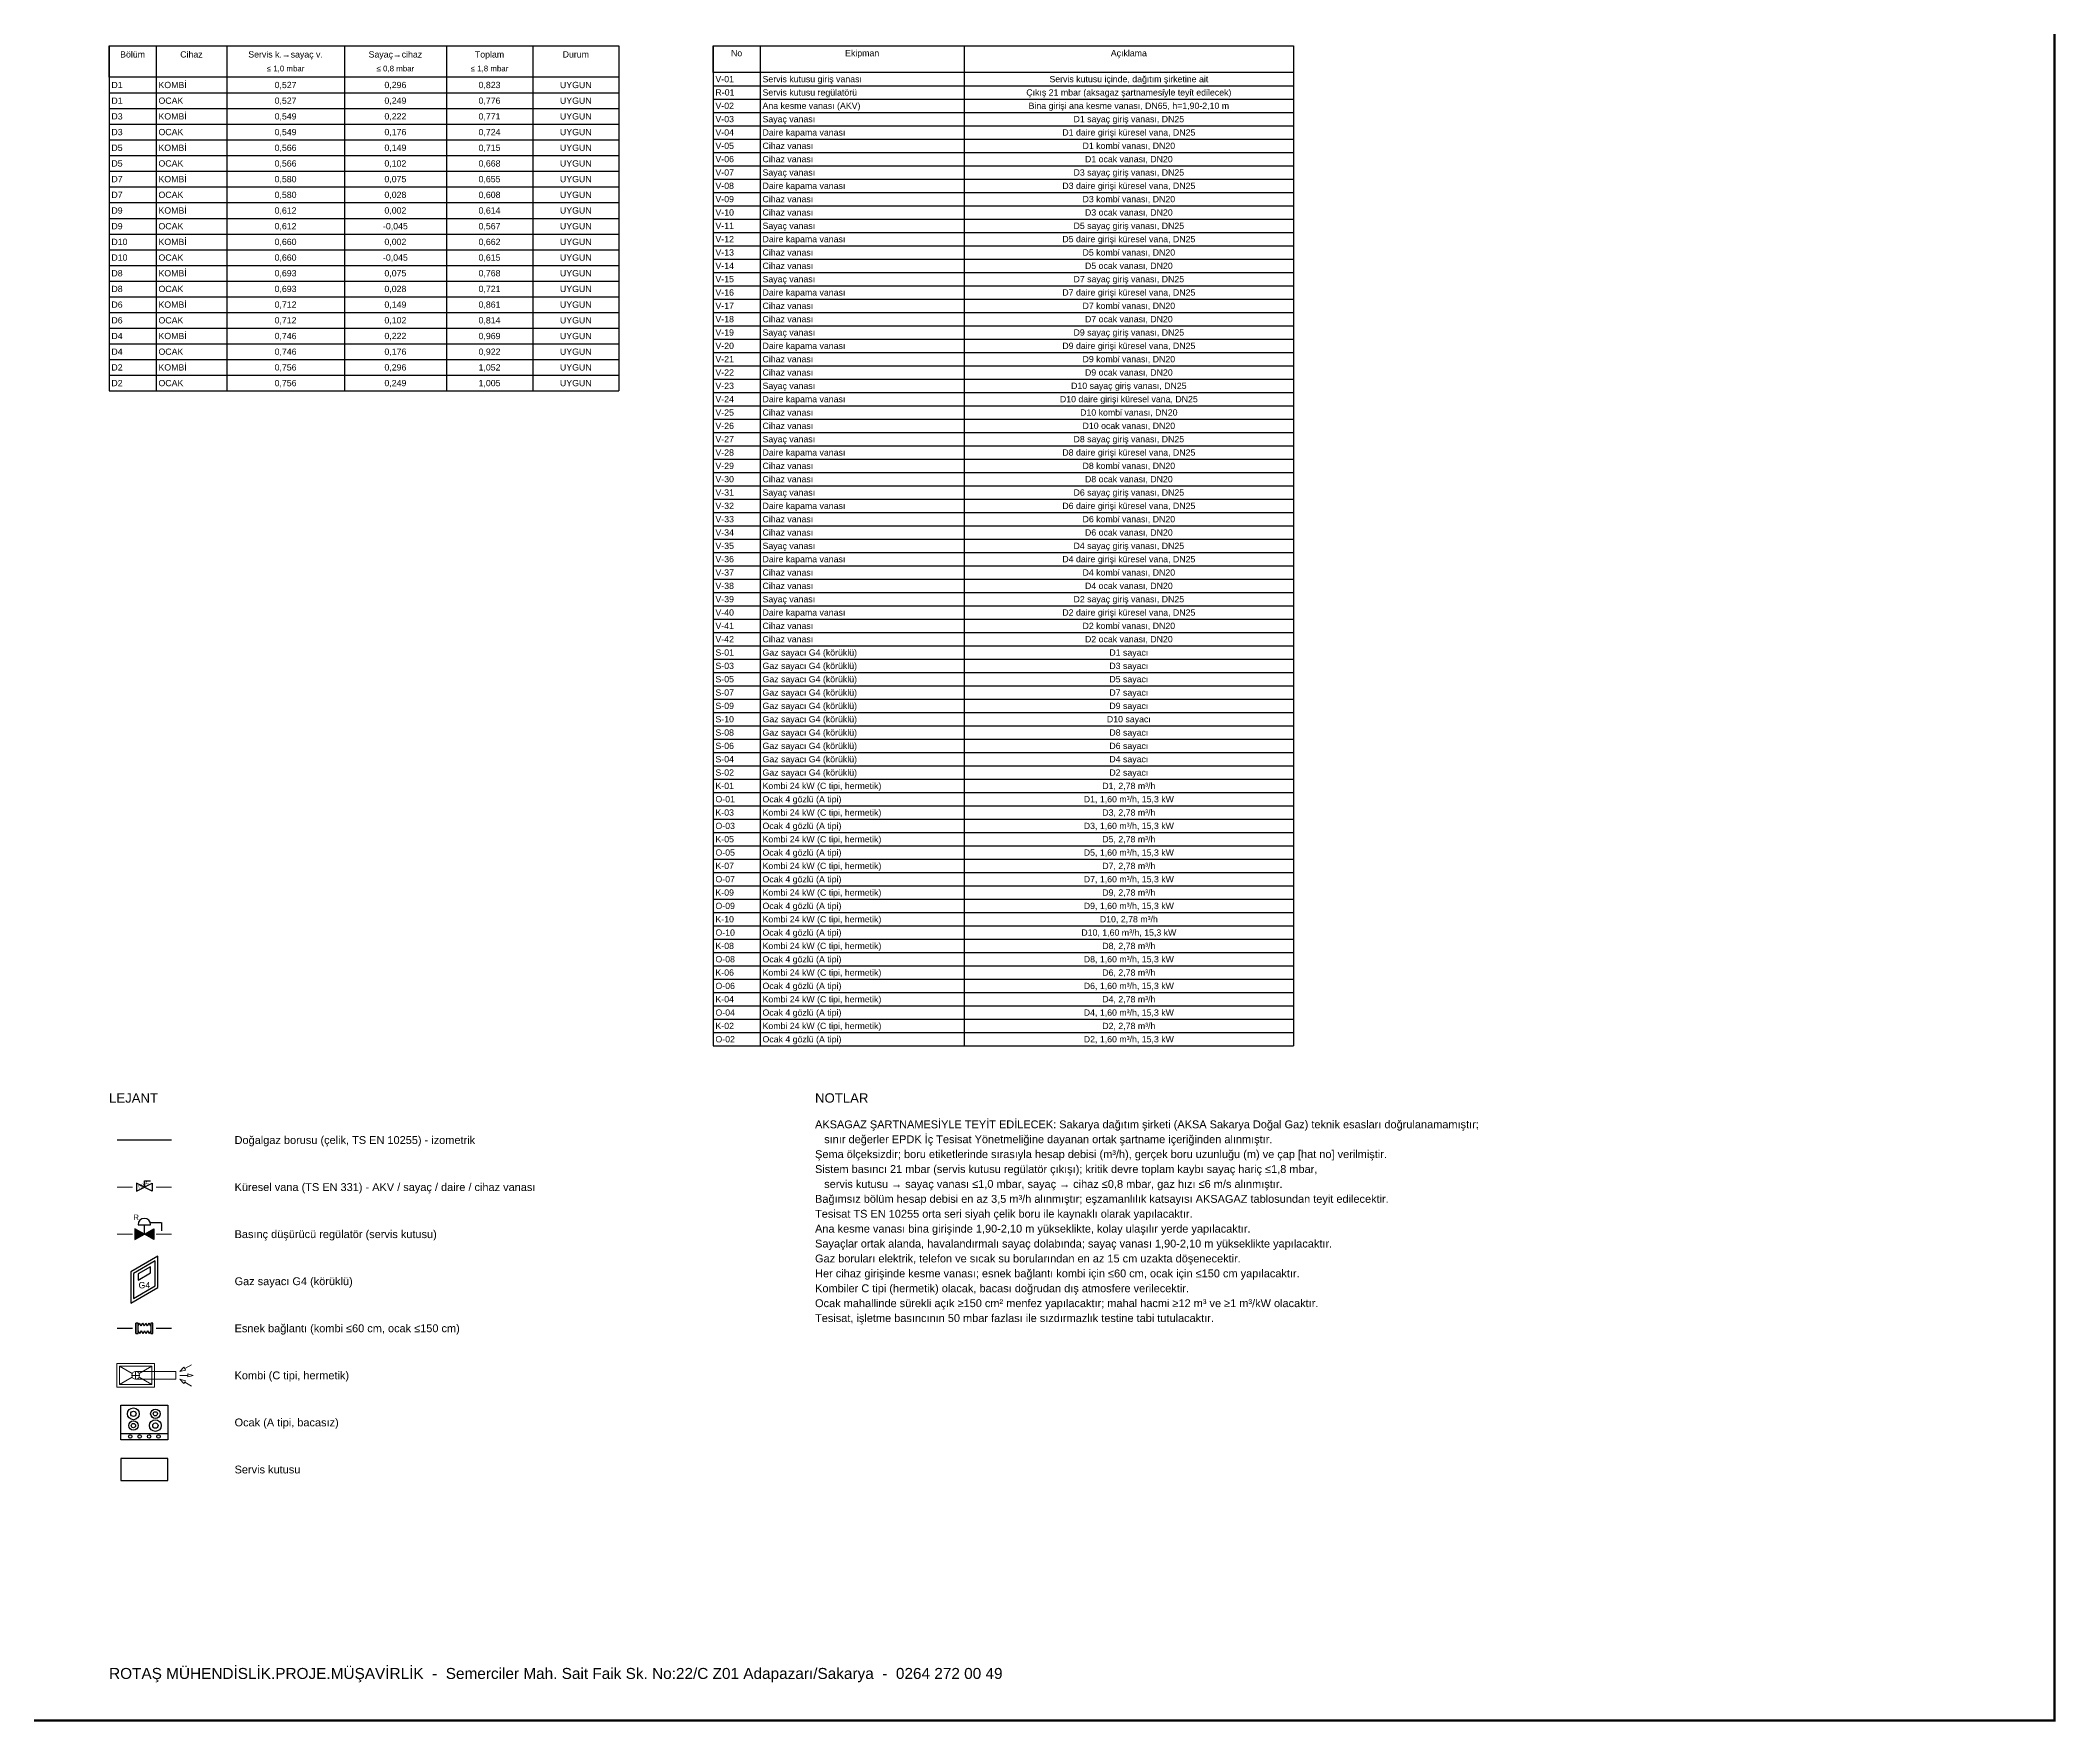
# Model space of a CAD drawing. Header units: centimetres. Extents: x -915 to 4315, y -959 to 2489.
# Drawn here: x 1746 to 4315, y -959 to 1184 of the extents above; entities that cross this region are included whole.
import ezdxf
from ezdxf.enums import TextEntityAlignment as Align

# ---------------------------------------------------------------- set-up
doc = ezdxf.new("R2010")
doc.units = ezdxf.units.CM
doc.linetypes.add('DASHED', pattern=[1.524, 1.27, -0.254])
for name, color, linetype in [('MTY-TEFRIS', 15, 'Continuous'), ('MTY-VANA', 1, 'Continuous'), ('ROTAS-DOGALGAZ-BORU', 2, 'Continuous'), ('ROTAS-DOGALGAZ-CIHAZ', 6, 'Continuous'), ('ROTAS-DOGALGAZ-NOT', 1, 'Continuous'), ('ROTAS-DOGALGAZ-PAFTA', 7, 'Continuous'), ('ROTAS-DOGALGAZ-REGULATOR', 1, 'Continuous'), ('ROTAS-DOGALGAZ-SAYAC', 4, 'Continuous'), ('ROTAS-DOGALGAZ-SERVIS-KUTUSU', 2, 'Continuous'), ('ROTAS-DOGALGAZ-TABLO', 7, 'Continuous'), ('ROTAS-DOGALGAZ-VANA', 1, 'Continuous'), ('ROTAS-DOGALGAZ-YAZI', 7, 'Continuous')]:
    doc.layers.add(name, color=color, linetype=linetype)
doc.styles.add('CAP', font='wturkce.SHX', dxfattribs={"width": 0.65})
doc.styles.add('MTYCAPLT', font='arial.ttf', dxfattribs={"width": 0.65, "height": 1})
doc.styles.add('ROTAS', font='arial.ttf')

# ---------------------------------------------------------------- blocks, each defined once
blk = doc.blocks.new('MTY-KURESEL VANA')
at = {"layer": 'MTY-VANA'}
for p, q in [((0, 0), (0, 8)), ((0, 8), (8, 8))]:
    blk.add_line(p, q, dxfattribs=at)
blk.add_lwpolyline([(-10, 5), (-10, -5), (10, 5), (10, -5), (-10, 5)], dxfattribs=at)
at = {"layer": 'MTY-VANA', "style": 'CAP', "width": 0.65}
blk.add_attdef('CAP', text='', height=5, rotation=26.5651, dxfattribs=at).set_placement((0, 0), align=Align.CENTER)
blk = doc.blocks.new('ROTAS-DG-REGULATOR')
for points in [[(-12, 7), (-12, -7), (0, 0)], [(12, 7), (12, -7), (0, 0)]]:
    blk.add_hatch(color=7).paths.add_polyline_path(points)
for p, q in [((-8, 12), (8, 12)), ((0, 0), (0, 12))]:
    blk.add_line(p, q)
for points in [[(-12, 7), (-12, -7), (0, 0)], [(12, 7), (12, -7), (0, 0)]]:
    blk.add_lwpolyline(points, close=True)
at = {"linetype": 'DASHED', "ltscale": 0.15}
blk.add_lwpolyline([(8, 15), (22, 15), (22, 4)], dxfattribs=at)
blk.add_arc((0, 12), 8, 0, 180)
at = {"style": 'ROTAS'}
blk.add_text('R', height=7, dxfattribs=at).set_placement((-14, 18))
blk = doc.blocks.new('ROTAS-DG-SAYAC')
for points in [[(-17.3, -10), (17.3, 10), (17.3, 50), (-17.3, 30)], [(-13.9, -4), (13.9, 12), (13.9, 44), (-13.9, 28)], [(-7.8, 19.5), (7.8, 28.5), (7.8, 36.5), (-7.8, 27.5)]]:
    blk.add_lwpolyline(points, close=True)
at = {"style": 'ROTAS'}
blk.add_attdef('TIP', text='', height=8, dxfattribs=at).set_placement((0, 13), align=Align.MIDDLE_CENTER)
blk = doc.blocks.new('MTY-ESNEK BAGLANTI')
at = {"layer": 'MTY-VANA'}
for p, q in [((-10.8, -6.7), (-10.8, 6.7)), ((-8.1, 3.1), (-6, 6.7)), ((-4, 3.1), (-6, 6.7)), ((-4, 3.1), (-2, 6.7)), ((0, 3.1), (-2, 6.7)), ((0, 3.1), (2, 6.7)), ((4, 3.1), (2, 6.7)), ((4, 3.1), (6, 6.7)), ((8.1, 3.1), (6, 6.7)), ((-8.1, -3.1), (-6, -6.7)), ((-4, -3.1), (-6, -6.7)), ((-4, -3.1), (-2, -6.7)), ((0, -3.1), (-2, -6.7)), ((0, -3.1), (2, -6.7)), ((4, -3.1), (2, -6.7)), ((4, -3.1), (6, -6.7)), ((8.1, -3.1), (6, -6.7))]:
    blk.add_line(p, q, dxfattribs=at)
for points in [[(-8.1, 6.7), (-10.8, 6.7), (-10.8, -6.7), (-8.1, -6.7)], [(10.8, 6.7), (8.1, 6.7), (8.1, -6.7), (10.8, -6.7)]]:
    blk.add_lwpolyline(points, close=True, dxfattribs=at)
at = {"layer": 'MTY-VANA', "style": 'MTYCAPLT', "width": 0.65}
blk.add_attdef('CAP', text='', height=10, dxfattribs=at).set_placement((0, 0), align=Align.CENTER)
blk = doc.blocks.new('MTY-KOMBİ')
at = {"layer": 'MTY-TEFRIS', "color": 1, "lineweight": 20, "ltscale": 40}
for p, q in [((19.5, 17.5), (3.4, 26.6)), ((44.4, 26.6), (28.2, 17.5)), ((19.5, 12.5), (3.4, 3.4)), ((18.9, 15), (28.9, 15)), ((23.9, 20), (23.9, 10)), ((44.4, 3.4), (28.2, 12.5))]:
    blk.add_line(p, q, dxfattribs=at)
at = {"layer": 'MTY-TEFRIS', "color": 7, "lineweight": 20, "ltscale": 40}
for p, q in [((95, 28.6), (86.4, 23.6)), ((23.9, 20), (75.3, 20)), ((23.9, 10), (75.3, 10)), ((75.3, 20), (75.3, 10)), ((85.4, 25.3), (80.3, 20)), ((87.4, 21.8), (80.3, 20)), ((80.3, 15), (90.3, 15)), ((87.4, 8.2), (80.3, 10)), ((85.4, 4.7), (80.3, 10)), ((86.4, 23.6), (85.4, 25.3)), ((86.4, 6.5), (85.4, 4.7)), ((86.4, 23.6), (87.4, 21.8)), ((86.4, 6.5), (87.4, 8.2)), ((95, 1.4), (86.4, 6.5)), ((90.3, 15), (90.3, 17)), ((90.3, 17), (97.3, 15)), ((90.3, 15), (90.3, 13)), ((90.3, 13), (97.3, 15))]:
    blk.add_line(p, q, dxfattribs=at)
blk.add_lwpolyline([(0, 0), (47.8, 0), (47.8, 30), (0, 30)], close=True, dxfattribs=at)
at = {"layer": 'MTY-TEFRIS', "color": 1, "lineweight": 20, "ltscale": 40}
blk.add_lwpolyline([(3.4, 3.4), (44.4, 3.4), (44.4, 26.6), (3.4, 26.6)], close=True, dxfattribs=at)
at = {"layer": 'MTY-TEFRIS', "color": 7, "lineweight": 20, "ltscale": 40}
blk.add_circle((23.9, 15), 5, dxfattribs=at)
blk = doc.blocks.new('ROTAS-DG-OCAK')
blk.add_line((-30, -36), (30, -36))
blk.add_lwpolyline([(-30, 0), (30, 0), (30, -44), (-30, -44)], close=True)
for centre, radius in [((-14, -11), 7.5), ((-14, -26), 6), ((-14, -11), 3.38), ((-14, -26), 2.7), ((14, -26), 7.5), ((14, -11), 6), ((14, -26), 3.38), ((14, -11), 2.7), ((-18, -40), 2.2), ((-6, -40), 2.2), ((6, -40), 2.2), ((18, -40), 2.2)]:
    blk.add_circle(centre, radius)

msp = doc.modelspace()

# ---------------------------------------------------------------- linework, layer by layer
at = {"layer": 'ROTAS-DOGALGAZ-BORU', "const_width": 1.5}
for points in [[(1843.7, -217.7), (1913.7, -217.7)], [(1843.7, -277.7), (1863.7, -277.7)], [(1893.7, -277.7), (1913.7, -277.7)], [(1843.7, -337.7), (1863.7, -337.7)], [(1893.7, -337.7), (1913.7, -337.7)], [(1843.7, -457.7), (1863.7, -457.7)], [(1893.7, -457.7), (1913.7, -457.7)]]:
    msp.add_lwpolyline(points, dxfattribs=at)
at = {"layer": 'ROTAS-DOGALGAZ-PAFTA', "const_width": 3}
msp.add_lwpolyline([(-913.5, -957.7), (4313.7, -957.7), (4313.7, 2487.3), (-913.5, 2487.3)], close=True, dxfattribs=at)
at = {"layer": 'ROTAS-DOGALGAZ-SERVIS-KUTUSU', "linetype": 'DASHED', "ltscale": 0.6}
msp.add_lwpolyline([(1848.7, -651.7), (1908.7, -651.7), (1908.7, -623.7), (1848.7, -623.7)], close=True, dxfattribs=at)
at = {"layer": 'ROTAS-DOGALGAZ-TABLO'}
for p, q in [((1833.7, 1177.3), (1833.7, 737.3)), ((1893.7, 1177.3), (1893.7, 737.3)), ((1983.7, 1177.3), (1983.7, 737.3)), ((2133.7, 1177.3), (2133.7, 737.3)), ((2263.7, 1177.3), (2263.7, 737.3)), ((2373.7, 1177.3), (2373.7, 737.3)), ((2483.7, 1177.3), (2483.7, 737.3)), ((2603.7, 1177.3), (2603.7, -97.7)), ((2663.7, 1177.3), (2663.7, -97.7)), ((2923.7, 1177.3), (2923.7, -97.7)), ((3343.7, 1177.3), (3343.7, -97.7)), ((1833.7, 1117.3), (2483.7, 1117.3)), ((2603.7, 1126.3), (3343.7, 1126.3)), ((2603.7, 1109.3), (3343.7, 1109.3)), ((1833.7, 1097.3), (2483.7, 1097.3)), ((2603.7, 1092.3), (3343.7, 1092.3)), ((1833.7, 1077.3), (2483.7, 1077.3)), ((1833.7, 1057.3), (2483.7, 1057.3)), ((2603.7, 1075.3), (3343.7, 1075.3)), ((2603.7, 1058.3), (3343.7, 1058.3)), ((1833.7, 1037.3), (2483.7, 1037.3)), ((2603.7, 1041.3), (3343.7, 1041.3)), ((1833.7, 1017.3), (2483.7, 1017.3)), ((2603.7, 1024.3), (3343.7, 1024.3)), ((2603.7, 1007.3), (3343.7, 1007.3)), ((1833.7, 997.3), (2483.7, 997.3)), ((1833.7, 977.3), (2483.7, 977.3)), ((2603.7, 990.3), (3343.7, 990.3)), ((1833.7, 957.3), (2483.7, 957.3)), ((2603.7, 973.3), (3343.7, 973.3)), ((2603.7, 956.3), (3343.7, 956.3)), ((1833.7, 937.3), (2483.7, 937.3)), ((2603.7, 939.3), (3343.7, 939.3)), ((1833.7, 917.3), (2483.7, 917.3)), ((2603.7, 922.3), (3343.7, 922.3)), ((2603.7, 905.3), (3343.7, 905.3)), ((1833.7, 897.3), (2483.7, 897.3)), ((1833.7, 877.3), (2483.7, 877.3)), ((2603.7, 888.3), (3343.7, 888.3)), ((1833.7, 857.3), (2483.7, 857.3)), ((2603.7, 871.3), (3343.7, 871.3)), ((2603.7, 854.3), (3343.7, 854.3)), ((1833.7, 837.3), (2483.7, 837.3)), ((2603.7, 837.3), (3343.7, 837.3)), ((1833.7, 817.3), (2483.7, 817.3)), ((1833.7, 797.3), (2483.7, 797.3)), ((2603.7, 820.3), (3343.7, 820.3)), ((2603.7, 803.3), (3343.7, 803.3)), ((1833.7, 777.3), (2483.7, 777.3)), ((2603.7, 786.3), (3343.7, 786.3)), ((1833.7, 757.3), (2483.7, 757.3)), ((2603.7, 769.3), (3343.7, 769.3)), ((2603.7, 752.3), (3343.7, 752.3)), ((1833.7, 737.3), (2483.7, 737.3)), ((2603.7, 735.3), (3343.7, 735.3)), ((2603.7, 718.3), (3343.7, 718.3)), ((2603.7, 701.3), (3343.7, 701.3)), ((2603.7, 684.3), (3343.7, 684.3)), ((2603.7, 667.3), (3343.7, 667.3)), ((2603.7, 650.3), (3343.7, 650.3)), ((2603.7, 633.3), (3343.7, 633.3)), ((2603.7, 616.3), (3343.7, 616.3)), ((2603.7, 599.3), (3343.7, 599.3)), ((2603.7, 582.3), (3343.7, 582.3)), ((2603.7, 565.3), (3343.7, 565.3)), ((2603.7, 548.3), (3343.7, 548.3)), ((2603.7, 531.3), (3343.7, 531.3)), ((2603.7, 514.3), (3343.7, 514.3)), ((2603.7, 497.3), (3343.7, 497.3)), ((2603.7, 480.3), (3343.7, 480.3)), ((2603.7, 463.3), (3343.7, 463.3)), ((2603.7, 446.3), (3343.7, 446.3)), ((2603.7, 429.3), (3343.7, 429.3)), ((2603.7, 412.3), (3343.7, 412.3)), ((2603.7, 395.3), (3343.7, 395.3)), ((2603.7, 378.3), (3343.7, 378.3)), ((2603.7, 361.3), (3343.7, 361.3)), ((2603.7, 344.3), (3343.7, 344.3)), ((2603.7, 327.3), (3343.7, 327.3)), ((2603.7, 310.3), (3343.7, 310.3)), ((2603.7, 293.3), (3343.7, 293.3)), ((2603.7, 276.3), (3343.7, 276.3)), ((2603.7, 259.3), (3343.7, 259.3)), ((2603.7, 242.3), (3343.7, 242.3)), ((2603.7, 225.3), (3343.7, 225.3)), ((2603.7, 208.3), (3343.7, 208.3)), ((2603.7, 191.3), (3343.7, 191.3)), ((2603.7, 174.3), (3343.7, 174.3)), ((2603.7, 157.3), (3343.7, 157.3)), ((2603.7, 140.3), (3343.7, 140.3)), ((2603.7, 123.3), (3343.7, 123.3)), ((2603.7, 106.3), (3343.7, 106.3)), ((2603.7, 89.3), (3343.7, 89.3)), ((2603.7, 72.3), (3343.7, 72.3)), ((2603.7, 55.3), (3343.7, 55.3)), ((2603.7, 38.3), (3343.7, 38.3)), ((2603.7, 21.3), (3343.7, 21.3)), ((2603.7, 4.3), (3343.7, 4.3)), ((2603.7, -12.7), (3343.7, -12.7)), ((2603.7, -29.7), (3343.7, -29.7)), ((2603.7, -46.7), (3343.7, -46.7)), ((2603.7, -63.7), (3343.7, -63.7)), ((2603.7, -80.7), (3343.7, -80.7)), ((2603.7, -97.7), (3343.7, -97.7))]:
    msp.add_line(p, q, dxfattribs=at)
for points in [[(1833.7, 1177.3), (2483.7, 1177.3), (2483.7, 1137.3), (1833.7, 1137.3)], [(2603.7, 1177.3), (3343.7, 1177.3), (3343.7, 1143.3), (2603.7, 1143.3)]]:
    msp.add_lwpolyline(points, close=True, dxfattribs=at)

# ---------------------------------------------------------------- block references
at = {"layer": 'ROTAS-DOGALGAZ-CIHAZ'}
for name, p in [('MTY-KOMBİ', (1843.7, -532.7)), ('ROTAS-DG-OCAK', (1878.7, -555.7))]:
    msp.add_blockref(name, p, dxfattribs=at)
at = {"layer": 'ROTAS-DOGALGAZ-REGULATOR'}
msp.add_blockref('ROTAS-DG-REGULATOR', (1878.7, -337.7), dxfattribs=at)
at = {"layer": 'ROTAS-DOGALGAZ-SAYAC'}
msp.add_blockref('ROTAS-DG-SAYAC', (1878.7, -415.7), dxfattribs=at).add_auto_attribs({'TIP': 'G4'})
at = {"layer": 'ROTAS-DOGALGAZ-VANA'}
msp.add_blockref('MTY-KURESEL VANA', (1878.7, -277.7), dxfattribs=at).add_auto_attribs({'CAP': 'DN25'})
msp.add_blockref('MTY-ESNEK BAGLANTI', (1878.7, -457.7), dxfattribs=at)

# ---------------------------------------------------------------- texts
at = {"layer": 'ROTAS-DOGALGAZ-NOT', "style": 'ROTAS'}
msp.add_text('NOTLAR', height=12, dxfattribs=at).set_placement((2733.7, -173.7), align=Align.BOTTOM_LEFT)
for s, p in [('AKSAGAZ ŞARTNAMESİYLE TEYİT EDİLECEK: Sakarya dağıtım şirketi (AKSA Sakarya Doğal Gaz) teknik esasları doğrulanamamıştır;', (2733.7, -197.7)), ('Şema ölçeksizdir; boru etiketlerinde sırasıyla hesap debisi (m³/h), gerçek boru uzunluğu (m) ve çap [hat no] verilmiştir.', (2733.7, -235.7)), ('   sınır değerler EPDK İç Tesisat Yönetmeliğine dayanan ortak şartname içeriğinden alınmıştır.', (2733.7, -216.7)), ('Sistem basıncı 21 mbar (servis kutusu regülatör çıkışı); kritik devre toplam kaybı sayaç hariç ≤1,8 mbar,', (2733.7, -254.7)), ('   servis kutusu → sayaç vanası ≤1,0 mbar, sayaç → cihaz ≤0,8 mbar, gaz hızı ≤6 m/s alınmıştır.', (2733.7, -273.7)), ('Tesisat TS EN 10255 orta seri siyah çelik boru ile kaynaklı olarak yapılacaktır.', (2733.7, -311.7)), ('Bağımsız bölüm hesap debisi en az 3,5 m³/h alınmıştır; eşzamanlılık katsayısı AKSAGAZ tablosundan teyit edilecektir.', (2733.7, -292.7)), ('Ana kesme vanası bina girişinde 1,90-2,10 m yükseklikte, kolay ulaşılır yerde yapılacaktır.', (2733.7, -330.7)), ('Sayaçlar ortak alanda, havalandırmalı sayaç dolabında; sayaç vanası 1,90-2,10 m yükseklikte yapılacaktır.', (2733.7, -349.7)), ('Gaz boruları elektrik, telefon ve sıcak su borularından en az 15 cm uzakta döşenecektir.', (2733.7, -368.7)), ('Her cihaz girişinde kesme vanası; esnek bağlantı kombi için ≤60 cm, ocak için ≤150 cm yapılacaktır.', (2733.7, -387.7)), ('Kombiler C tipi (hermetik) olacak, bacası doğrudan dış atmosfere verilecektir.', (2733.7, -406.7)), ('Ocak mahallinde sürekli açık ≥150 cm² menfez yapılacaktır; mahal hacmi ≥12 m³ ve ≥1 m³/kW olacaktır.', (2733.7, -425.7)), ('Tesisat, işletme basıncının 50 mbar fazlası ile sızdırmazlık testine tabi tutulacaktır.', (2733.7, -444.7))]:
    msp.add_text(s, height=10, dxfattribs=at).set_placement(p, align=Align.MIDDLE_LEFT)
at = {"layer": 'ROTAS-DOGALGAZ-TABLO', "style": 'ROTAS'}
for s, height, p in [('Bölüm', 8, (1863.7, 1166.3)), ('Cihaz', 8, (1938.7, 1166.3)), ('Servis k.→sayaç v.', 8, (2058.7, 1166.3)), ('Sayaç→cihaz', 8, (2198.7, 1166.3)), ('Toplam', 8, (2318.7, 1166.3)), ('Durum', 8, (2428.7, 1166.3)), ('No', 8, (2633.7, 1167.9)), ('Ekipman', 8, (2793.7, 1167.9)), ('Açıklama', 8, (3133.7, 1167.9)), ('≤ 1,0 mbar', 7.2, (2058.7, 1148.3)), ('0,527', 8, (2058.7, 1127.3)), ('≤ 0,8 mbar', 7.2, (2198.7, 1148.3)), ('0,296', 8, (2198.7, 1127.3)), ('≤ 1,8 mbar', 7.2, (2318.7, 1148.3)), ('0,823', 8, (2318.7, 1127.3)), ('UYGUN', 8, (2428.7, 1127.3)), ('Servis kutusu içinde, dağıtım şirketine ait', 8, (3133.7, 1134.8)), ('0,527', 8, (2058.7, 1107.3)), ('0,249', 8, (2198.7, 1107.3)), ('0,776', 8, (2318.7, 1107.3)), ('UYGUN', 8, (2428.7, 1107.3)), ('Çıkış 21 mbar (aksagaz şartnamesi̇yle teyi̇t edi̇lecek)', 8, (3133.7, 1117.8)), ('Bina girişi ana kesme vanası, DN65, h=1,90-2,10 m', 8, (3133.7, 1100.8)), ('0,549', 8, (2058.7, 1087.3)), ('0,222', 8, (2198.7, 1087.3)), ('0,771', 8, (2318.7, 1087.3)), ('UYGUN', 8, (2428.7, 1087.3)), ('D1 sayaç giriş vanası, DN25', 8, (3133.7, 1083.8)), ('0,549', 8, (2058.7, 1067.3)), ('0,176', 8, (2198.7, 1067.3)), ('0,724', 8, (2318.7, 1067.3)), ('UYGUN', 8, (2428.7, 1067.3)), ('D1 daire girişi küresel vana, DN25', 8, (3133.7, 1066.8)), ('D1 kombi̇ vanası, DN20', 8, (3133.7, 1049.8)), ('0,566', 8, (2058.7, 1047.3)), ('0,566', 8, (2058.7, 1027.3)), ('0,149', 8, (2198.7, 1047.3)), ('0,102', 8, (2198.7, 1027.3)), ('0,715', 8, (2318.7, 1047.3)), ('0,668', 8, (2318.7, 1027.3)), ('UYGUN', 8, (2428.7, 1047.3)), ('UYGUN', 8, (2428.7, 1027.3)), ('D1 ocak vanası, DN20', 8, (3133.7, 1032.8)), ('0,580', 8, (2058.7, 1007.3)), ('0,075', 8, (2198.7, 1007.3)), ('0,655', 8, (2318.7, 1007.3)), ('UYGUN', 8, (2428.7, 1007.3)), ('D3 daire girişi küresel vana, DN25', 8, (3133.7, 998.8)), ('D3 sayaç giriş vanası, DN25', 8, (3133.7, 1015.8)), ('0,580', 8, (2058.7, 987.3)), ('0,028', 8, (2198.7, 987.3)), ('0,608', 8, (2318.7, 987.3)), ('UYGUN', 8, (2428.7, 987.3)), ('D3 kombi̇ vanası, DN20', 8, (3133.7, 981.8)), ('0,612', 8, (2058.7, 967.3)), ('0,612', 8, (2058.7, 947.3)), ('-0,045', 8, (2198.7, 947.3)), ('0,002', 8, (2198.7, 967.3)), ('0,614', 8, (2318.7, 967.3)), ('0,567', 8, (2318.7, 947.3)), ('UYGUN', 8, (2428.7, 967.3)), ('UYGUN', 8, (2428.7, 947.3)), ('D5 sayaç giriş vanası, DN25', 8, (3133.7, 947.8)), ('D3 ocak vanası, DN20', 8, (3133.7, 964.8)), ('0,660', 8, (2058.7, 927.3)), ('0,002', 8, (2198.7, 927.3)), ('0,662', 8, (2318.7, 927.3)), ('UYGUN', 8, (2428.7, 927.3)), ('D5 daire girişi küresel vana, DN25', 8, (3133.7, 930.8)), ('0,660', 8, (2058.7, 907.3)), ('-0,045', 8, (2198.7, 907.3)), ('0,615', 8, (2318.7, 907.3)), ('UYGUN', 8, (2428.7, 907.3)), ('D5 kombi̇ vanası, DN20', 8, (3133.7, 913.8)), ('D5 ocak vanası, DN20', 8, (3133.7, 896.8)), ('0,693', 8, (2058.7, 887.3)), ('0,075', 8, (2198.7, 887.3)), ('0,768', 8, (2318.7, 887.3)), ('UYGUN', 8, (2428.7, 887.3)), ('D7 sayaç giriş vanası, DN25', 8, (3133.7, 879.8)), ('0,693', 8, (2058.7, 867.3)), ('0,712', 8, (2058.7, 847.3)), ('0,028', 8, (2198.7, 867.3)), ('0,149', 8, (2198.7, 847.3)), ('0,721', 8, (2318.7, 867.3)), ('0,861', 8, (2318.7, 847.3)), ('UYGUN', 8, (2428.7, 867.3)), ('UYGUN', 8, (2428.7, 847.3)), ('D7 daire girişi küresel vana, DN25', 8, (3133.7, 862.8)), ('D7 kombi̇ vanası, DN20', 8, (3133.7, 845.8)), ('0,712', 8, (2058.7, 827.3)), ('0,102', 8, (2198.7, 827.3)), ('0,814', 8, (2318.7, 827.3)), ('UYGUN', 8, (2428.7, 827.3)), ('D7 ocak vanası, DN20', 8, (3133.7, 828.8)), ('0,746', 8, (2058.7, 807.3)), ('0,222', 8, (2198.7, 807.3)), ('0,969', 8, (2318.7, 807.3)), ('UYGUN', 8, (2428.7, 807.3)), ('D9 daire girişi küresel vana, DN25', 8, (3133.7, 794.8)), ('D9 sayaç giriş vanası, DN25', 8, (3133.7, 811.8)), ('0,746', 8, (2058.7, 787.3)), ('0,756', 8, (2058.7, 767.3)), ('0,176', 8, (2198.7, 787.3)), ('0,296', 8, (2198.7, 767.3)), ('0,922', 8, (2318.7, 787.3)), ('1,052', 8, (2318.7, 767.3)), ('UYGUN', 8, (2428.7, 787.3)), ('UYGUN', 8, (2428.7, 767.3)), ('D9 kombi̇ vanası, DN20', 8, (3133.7, 777.8)), ('0,756', 8, (2058.7, 747.3)), ('0,249', 8, (2198.7, 747.3)), ('1,005', 8, (2318.7, 747.3)), ('UYGUN', 8, (2428.7, 747.3)), ('D10 sayaç giriş vanası, DN25', 8, (3133.7, 743.8)), ('D9 ocak vanası, DN20', 8, (3133.7, 760.8)), ('D10 daire girişi küresel vana, DN25', 8, (3133.7, 726.8)), ('D10 kombi̇ vanası, DN20', 8, (3133.7, 709.8)), ('D10 ocak vanası, DN20', 8, (3133.7, 692.8)), ('D8 sayaç giriş vanası, DN25', 8, (3133.7, 675.8)), ('D8 daire girişi küresel vana, DN25', 8, (3133.7, 658.8)), ('D8 kombi̇ vanası, DN20', 8, (3133.7, 641.8)), ('D8 ocak vanası, DN20', 8, (3133.7, 624.8)), ('D6 daire girişi küresel vana, DN25', 8, (3133.7, 590.8)), ('D6 sayaç giriş vanası, DN25', 8, (3133.7, 607.8)), ('D6 kombi̇ vanası, DN20', 8, (3133.7, 573.8)), ('D4 sayaç giriş vanası, DN25', 8, (3133.7, 539.8)), ('D6 ocak vanası, DN20', 8, (3133.7, 556.8)), ('D4 daire girişi küresel vana, DN25', 8, (3133.7, 522.8)), ('D4 kombi̇ vanası, DN20', 8, (3133.7, 505.8)), ('D4 ocak vanası, DN20', 8, (3133.7, 488.8)), ('D2 sayaç giriş vanası, DN25', 8, (3133.7, 471.8)), ('D2 daire girişi küresel vana, DN25', 8, (3133.7, 454.8)), ('D2 kombi̇ vanası, DN20', 8, (3133.7, 437.8)), ('D2 ocak vanası, DN20', 8, (3133.7, 420.8)), ('D1 sayacı', 8, (3133.7, 403.8)), ('D3 sayacı', 8, (3133.7, 386.8)), ('D5 sayacı', 8, (3133.7, 369.8)), ('D7 sayacı', 8, (3133.7, 352.8)), ('D9 sayacı', 8, (3133.7, 335.8)), ('D10 sayacı', 8, (3133.7, 318.8)), ('D8 sayacı', 8, (3133.7, 301.8)), ('D6 sayacı', 8, (3133.7, 284.8)), ('D4 sayacı', 8, (3133.7, 267.8)), ('D1, 2,78 m³/h', 8, (3133.7, 233.8)), ('D2 sayacı', 8, (3133.7, 250.8)), ('D1, 1,60 m³/h, 15,3 kW', 8, (3133.7, 216.8)), ('D3, 1,60 m³/h, 15,3 kW', 8, (3133.7, 182.8)), ('D3, 2,78 m³/h', 8, (3133.7, 199.8)), ('D5, 2,78 m³/h', 8, (3133.7, 165.8)), ('D5, 1,60 m³/h, 15,3 kW', 8, (3133.7, 148.8)), ('D7, 2,78 m³/h', 8, (3133.7, 131.8)), ('D7, 1,60 m³/h, 15,3 kW', 8, (3133.7, 114.8)), ('D9, 1,60 m³/h, 15,3 kW', 8, (3133.7, 80.8)), ('D9, 2,78 m³/h', 8, (3133.7, 97.8)), ('D10, 2,78 m³/h', 8, (3133.7, 63.8)), ('D10, 1,60 m³/h, 15,3 kW', 8, (3133.7, 46.8)), ('D8, 2,78 m³/h', 8, (3133.7, 29.8)), ('D8, 1,60 m³/h, 15,3 kW', 8, (3133.7, 12.8)), ('D6, 2,78 m³/h', 8, (3133.7, -4.2)), ('D6, 1,60 m³/h, 15,3 kW', 8, (3133.7, -21.2)), ('D4, 1,60 m³/h, 15,3 kW', 8, (3133.7, -55.2)), ('D4, 2,78 m³/h', 8, (3133.7, -38.2)), ('D2, 2,78 m³/h', 8, (3133.7, -72.2)), ('D2, 1,60 m³/h, 15,3 kW', 8, (3133.7, -89.2))]:
    msp.add_text(s, height=height, dxfattribs=at).set_placement(p, align=Align.MIDDLE_CENTER)
for s, height, p in [('D1', 8, (1836.7, 1127.3)), ('KOMBİ', 8, (1896.7, 1127.3)), ('V-01', 8, (2606.7, 1134.8)), ('Servis kutusu giriş vanası', 8, (2666.7, 1134.8)), ('D1', 8, (1836.7, 1107.3)), ('OCAK', 8, (1896.7, 1107.3)), ('V-02', 8, (2606.7, 1100.8)), ('R-01', 8, (2606.7, 1117.8)), ('Ana kesme vanası (AKV)', 8, (2666.7, 1100.8)), ('Servis kutusu regülatörü', 8, (2666.7, 1117.8)), ('D3', 8, (1836.7, 1087.3)), ('KOMBİ', 8, (1896.7, 1087.3)), ('V-03', 8, (2606.7, 1083.8)), ('Sayaç vanası', 8, (2666.7, 1083.8)), ('D3', 8, (1836.7, 1067.3)), ('OCAK', 8, (1896.7, 1067.3)), ('KOMBİ', 8, (1896.7, 1047.3)), ('V-04', 8, (2606.7, 1066.8)), ('V-05', 8, (2606.7, 1049.8)), ('Cihaz vanası', 8, (2666.7, 1049.8)), ('Daire kapama vanası', 8, (2666.7, 1066.8)), ('D5', 8, (1836.7, 1047.3)), ('D5', 8, (1836.7, 1027.3)), ('OCAK', 8, (1896.7, 1027.3)), ('V-06', 8, (2606.7, 1032.8)), ('Cihaz vanası', 8, (2666.7, 1032.8)), ('D7', 8, (1836.7, 1007.3)), ('KOMBİ', 8, (1896.7, 1007.3)), ('V-07', 8, (2606.7, 1015.8)), ('V-08', 8, (2606.7, 998.8)), ('Sayaç vanası', 8, (2666.7, 1015.8)), ('Daire kapama vanası', 8, (2666.7, 998.8)), ('D7', 8, (1836.7, 987.3)), ('OCAK', 8, (1896.7, 987.3)), ('V-09', 8, (2606.7, 981.8)), ('Cihaz vanası', 8, (2666.7, 981.8)), ('D9', 8, (1836.7, 967.3)), ('D9', 8, (1836.7, 947.3)), ('OCAK', 8, (1896.7, 947.3)), ('KOMBİ', 8, (1896.7, 967.3)), ('V-10', 8, (2606.7, 964.8)), ('V-11', 8, (2606.7, 947.8)), ('Sayaç vanası', 8, (2666.7, 947.8)), ('Cihaz vanası', 8, (2666.7, 964.8)), ('D10', 8, (1836.7, 927.3)), ('KOMBİ', 8, (1896.7, 927.3)), ('V-12', 8, (2606.7, 930.8)), ('Daire kapama vanası', 8, (2666.7, 930.8)), ('D10', 8, (1836.7, 907.3)), ('OCAK', 8, (1896.7, 907.3)), ('V-13', 8, (2606.7, 913.8)), ('V-14', 8, (2606.7, 896.8)), ('Cihaz vanası', 8, (2666.7, 913.8)), ('Cihaz vanası', 8, (2666.7, 896.8)), ('D8', 8, (1836.7, 887.3)), ('KOMBİ', 8, (1896.7, 887.3)), ('V-15', 8, (2606.7, 879.8)), ('Sayaç vanası', 8, (2666.7, 879.8)), ('D8', 8, (1836.7, 867.3)), ('D6', 8, (1836.7, 847.3)), ('OCAK', 8, (1896.7, 867.3)), ('KOMBİ', 8, (1896.7, 847.3)), ('V-16', 8, (2606.7, 862.8)), ('V-17', 8, (2606.7, 845.8)), ('Cihaz vanası', 8, (2666.7, 845.8)), ('Daire kapama vanası', 8, (2666.7, 862.8)), ('D6', 8, (1836.7, 827.3)), ('OCAK', 8, (1896.7, 827.3)), ('V-18', 8, (2606.7, 828.8)), ('Cihaz vanası', 8, (2666.7, 828.8)), ('D4', 8, (1836.7, 807.3)), ('KOMBİ', 8, (1896.7, 807.3)), ('V-19', 8, (2606.7, 811.8)), ('V-20', 8, (2606.7, 794.8)), ('Sayaç vanası', 8, (2666.7, 811.8)), ('Daire kapama vanası', 8, (2666.7, 794.8)), ('D4', 8, (1836.7, 787.3)), ('D2', 8, (1836.7, 767.3)), ('OCAK', 8, (1896.7, 787.3)), ('KOMBİ', 8, (1896.7, 767.3)), ('V-21', 8, (2606.7, 777.8)), ('Cihaz vanası', 8, (2666.7, 777.8)), ('D2', 8, (1836.7, 747.3)), ('OCAK', 8, (1896.7, 747.3)), ('V-22', 8, (2606.7, 760.8)), ('V-23', 8, (2606.7, 743.8)), ('Sayaç vanası', 8, (2666.7, 743.8)), ('Cihaz vanası', 8, (2666.7, 760.8)), ('V-24', 8, (2606.7, 726.8)), ('Daire kapama vanası', 8, (2666.7, 726.8)), ('V-25', 8, (2606.7, 709.8)), ('V-26', 8, (2606.7, 692.8)), ('Cihaz vanası', 8, (2666.7, 709.8)), ('Cihaz vanası', 8, (2666.7, 692.8)), ('V-27', 8, (2606.7, 675.8)), ('Sayaç vanası', 8, (2666.7, 675.8)), ('V-28', 8, (2606.7, 658.8)), ('V-29', 8, (2606.7, 641.8)), ('Cihaz vanası', 8, (2666.7, 641.8)), ('Daire kapama vanası', 8, (2666.7, 658.8)), ('V-30', 8, (2606.7, 624.8)), ('Cihaz vanası', 8, (2666.7, 624.8)), ('V-31', 8, (2606.7, 607.8)), ('V-32', 8, (2606.7, 590.8)), ('Sayaç vanası', 8, (2666.7, 607.8)), ('Daire kapama vanası', 8, (2666.7, 590.8)), ('V-33', 8, (2606.7, 573.8)), ('Cihaz vanası', 8, (2666.7, 573.8)), ('V-34', 8, (2606.7, 556.8)), ('V-35', 8, (2606.7, 539.8)), ('Sayaç vanası', 8, (2666.7, 539.8)), ('Cihaz vanası', 8, (2666.7, 556.8)), ('V-36', 8, (2606.7, 522.8)), ('Daire kapama vanası', 8, (2666.7, 522.8)), ('V-37', 8, (2606.7, 505.8)), ('V-38', 8, (2606.7, 488.8)), ('Cihaz vanası', 8, (2666.7, 505.8)), ('Cihaz vanası', 8, (2666.7, 488.8)), ('V-39', 8, (2606.7, 471.8)), ('Sayaç vanası', 8, (2666.7, 471.8)), ('V-40', 8, (2606.7, 454.8)), ('V-41', 8, (2606.7, 437.8)), ('Cihaz vanası', 8, (2666.7, 437.8)), ('Daire kapama vanası', 8, (2666.7, 454.8)), ('V-42', 8, (2606.7, 420.8)), ('Cihaz vanası', 8, (2666.7, 420.8)), ('S-01', 8, (2606.7, 403.8)), ('S-03', 8, (2606.7, 386.8)), ('Gaz sayacı G4 (körüklü)', 8, (2666.7, 403.8)), ('Gaz sayacı G4 (körüklü)', 8, (2666.7, 386.8)), ('S-05', 8, (2606.7, 369.8)), ('Gaz sayacı G4 (körüklü)', 8, (2666.7, 369.8)), ('S-07', 8, (2606.7, 352.8)), ('S-09', 8, (2606.7, 335.8)), ('Gaz sayacı G4 (körüklü)', 8, (2666.7, 352.8)), ('Gaz sayacı G4 (körüklü)', 8, (2666.7, 335.8)), ('S-10', 8, (2606.7, 318.8)), ('Gaz sayacı G4 (körüklü)', 8, (2666.7, 318.8)), ('S-08', 8, (2606.7, 301.8)), ('S-06', 8, (2606.7, 284.8)), ('Gaz sayacı G4 (körüklü)', 8, (2666.7, 301.8)), ('Gaz sayacı G4 (körüklü)', 8, (2666.7, 284.8)), ('S-04', 8, (2606.7, 267.8)), ('Gaz sayacı G4 (körüklü)', 8, (2666.7, 267.8)), ('S-02', 8, (2606.7, 250.8)), ('K-01', 8, (2606.7, 233.8)), ('Gaz sayacı G4 (körüklü)', 8, (2666.7, 250.8)), ('Kombi 24 kW (C tipi, hermetik)', 8, (2666.7, 233.8)), ('O-01', 8, (2606.7, 216.8)), ('Ocak 4 gözlü (A tipi)', 8, (2666.7, 216.8)), ('O-03', 8, (2606.7, 182.8)), ('K-03', 8, (2606.7, 199.8)), ('Ocak 4 gözlü (A tipi)', 8, (2666.7, 182.8)), ('Kombi 24 kW (C tipi, hermetik)', 8, (2666.7, 199.8)), ('K-05', 8, (2606.7, 165.8)), ('Kombi 24 kW (C tipi, hermetik)', 8, (2666.7, 165.8)), ('O-05', 8, (2606.7, 148.8)), ('K-07', 8, (2606.7, 131.8)), ('Ocak 4 gözlü (A tipi)', 8, (2666.7, 148.8)), ('Kombi 24 kW (C tipi, hermetik)', 8, (2666.7, 131.8)), ('O-07', 8, (2606.7, 114.8)), ('Ocak 4 gözlü (A tipi)', 8, (2666.7, 114.8)), ('O-09', 8, (2606.7, 80.8)), ('K-09', 8, (2606.7, 97.8)), ('Ocak 4 gözlü (A tipi)', 8, (2666.7, 80.8)), ('Kombi 24 kW (C tipi, hermetik)', 8, (2666.7, 97.8)), ('K-10', 8, (2606.7, 63.8)), ('Kombi 24 kW (C tipi, hermetik)', 8, (2666.7, 63.8)), ('O-10', 8, (2606.7, 46.8)), ('K-08', 8, (2606.7, 29.8)), ('Ocak 4 gözlü (A tipi)', 8, (2666.7, 46.8)), ('Kombi 24 kW (C tipi, hermetik)', 8, (2666.7, 29.8)), ('O-08', 8, (2606.7, 12.8)), ('Ocak 4 gözlü (A tipi)', 8, (2666.7, 12.8)), ('Kombi 24 kW (C tipi, hermetik)', 8, (2666.7, -4.2)), ('O-06', 8, (2606.7, -21.2)), ('K-06', 8, (2606.7, -4.2)), ('Ocak 4 gözlü (A tipi)', 8, (2666.7, -21.2)), ('O-04', 8, (2606.7, -55.2)), ('K-04', 8, (2606.7, -38.2)), ('Ocak 4 gözlü (A tipi)', 8, (2666.7, -55.2)), ('Kombi 24 kW (C tipi, hermetik)', 8, (2666.7, -38.2)), ('K-02', 8, (2606.7, -72.2)), ('Kombi 24 kW (C tipi, hermetik)', 8, (2666.7, -72.2)), ('O-02', 8, (2606.7, -89.2)), ('Ocak 4 gözlü (A tipi)', 8, (2666.7, -89.2)), ('Doğalgaz borusu (çelik, TS EN 10255) - izometrik', 10, (1993.7, -217.7)), ('Küresel vana (TS EN 331) - AKV / sayaç / daire / cihaz vanası', 10, (1993.7, -277.7)), ('Basınç düşürücü regülatör (servis kutusu)', 10, (1993.7, -337.7)), ('Gaz sayacı G4 (körüklü)', 10, (1993.7, -397.7)), ('Esnek bağlantı (kombi ≤60 cm, ocak ≤150 cm)', 10, (1993.7, -457.7)), ('Kombi (C tipi, hermetik)', 10, (1993.7, -517.7)), ('Ocak (A tipi, bacasız)', 10, (1993.7, -577.7)), ('Servis kutusu', 10, (1993.7, -637.7))]:
    msp.add_text(s, height=height, dxfattribs=at).set_placement(p, align=Align.MIDDLE_LEFT)
msp.add_text('LEJANT', height=12, dxfattribs=at).set_placement((1833.7, -173.7), align=Align.BOTTOM_LEFT)
at = {"layer": 'ROTAS-DOGALGAZ-YAZI', "style": 'ROTAS'}
msp.add_text('ROTAŞ MÜHENDİSLİK.PROJE.MÜŞAVİRLİK  -  Semerciler Mah. Sait Faik Sk. No:22/C Z01 Adapazarı/Sakarya  -  0264 272 00 49', height=14, dxfattribs=at).set_placement((1833.7, -897.7), align=Align.MIDDLE_LEFT)

doc.saveas('drawing.dxf')
